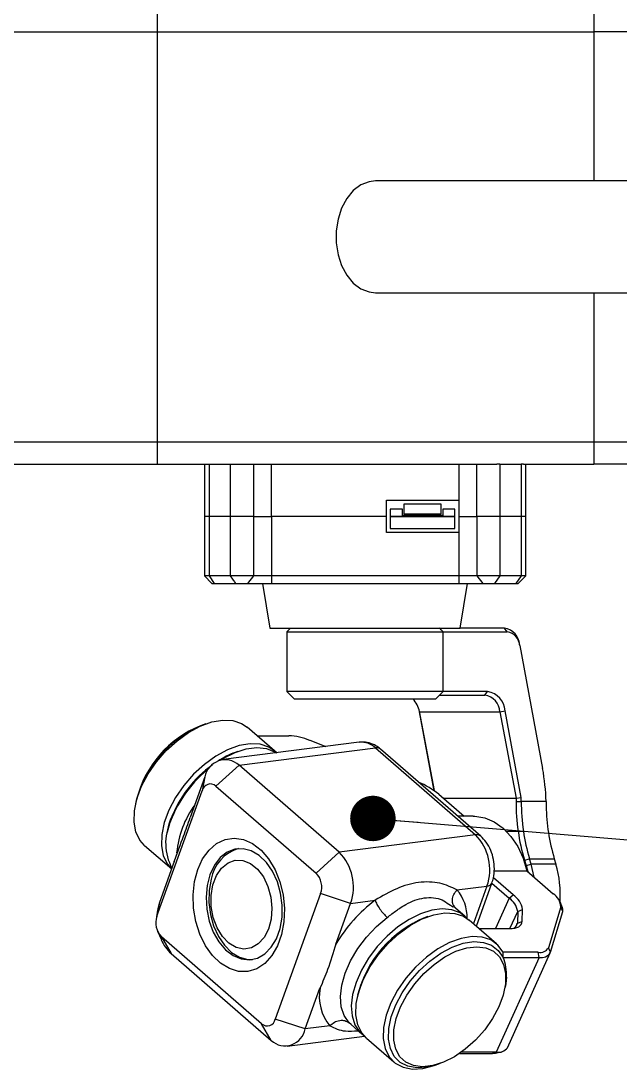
# Model space of a CAD drawing. Header units: millimetres. Extents: x 0 to 297, y 0 to 210.
# Drawn here: x 150.68 to 164.07, y 136.21 to 159.65 of the extents above; entities that cross this region are included whole.
import ezdxf

# ---------------------------------------------------------------- set-up
doc = ezdxf.new("R2010")
doc.units = ezdxf.units.MM
doc.layers.add('图框', color=7, linetype='Continuous')
doc.dimstyles.new('SLDDIMSTYLE0', dxfattribs={"dimtxt": 0.18, "dimasz": 1.016, "dimexe": 0, "dimexo": 0.0625, "dimgap": 0, "dimtad": 0, "dimtih": 1, "dimtoh": 1, "dimdec": 0, "dimrnd": 1e-09, "dimzin": 0, "dimdsep": 46, "dimtxsty": 'Standard', "dimblk1": 'DOT', "dimblk2": 'DOT', "dimsah": 1, "dimcen": 0.09, "dimadec": 0, "dimazin": 0, "dimtfac": 1.016, "dimtdec": 0, "dimtofl": 0, "dimtmove": 0, "dimatfit": 3, "dimldrblk": 'DOT', "dimfxl": 1, "dimfrac": 2, "dimtolj": 1, "dimtzin": 0, "dimarcsym": 0})

# ---------------------------------------------------------------- blocks, each defined once
blk = doc.blocks.new('_Dot')
at = {"color": 0, "linetype": 'ByBlock', "lineweight": -2}
blk.add_line((-0.5, 0), (-1, 0), dxfattribs=at)
at = {"color": 0, "linetype": 'ByBlock', "const_width": 0.5}
blk.add_lwpolyline([(-0.25, 0, 1), (0.25, 0, 1)], format="xyb", close=True, dxfattribs=at)

msp = doc.modelspace()

# ---------------------------------------------------------------- linework, layer by layer
at = {"color": 7, "linetype": 'Continuous', "lineweight": 25}
for p, q in [((153.726, 159.901), (153.726, 159.401)), ((163.489, 159.901), (163.489, 159.401)), ((139.918, 159.401), (153.726, 159.401)), ((139.918, 159.401), (153.726, 159.401)), ((153.726, 159.401), (153.726, 150.235)), ((153.726, 159.401), (163.489, 159.401)), ((153.726, 159.401), (153.726, 150.235)), ((153.726, 159.401), (163.489, 159.401)), ((173.489, 159.401), (163.489, 159.401)), ((163.489, 159.401), (163.489, 156.068)), ((181.196, 156.068), (158.607, 156.068)), ((158.607, 153.568), (181.196, 153.568)), ((163.489, 153.568), (163.489, 150.235)), ((139.918, 150.235), (153.726, 150.235)), ((139.918, 150.235), (153.726, 150.235)), ((153.726, 150.235), (163.489, 150.235)), ((153.726, 150.235), (153.726, 149.735)), ((153.726, 150.235), (163.489, 150.235)), ((163.489, 150.235), (163.489, 149.735)), ((163.489, 150.235), (164.655, 150.235)), ((139.918, 149.735), (153.726, 149.735)), ((153.726, 149.735), (161.319, 149.735)), ((154.781, 149.735), (154.781, 148.568)), ((154.887, 149.735), (154.887, 148.568)), ((155.36, 149.735), (155.36, 148.568)), ((155.877, 149.735), (155.877, 148.568)), ((156.279, 148.568), (156.279, 149.735)), ((160.467, 149.735), (160.467, 148.926)), ((160.869, 148.568), (160.869, 149.735)), ((161.385, 149.735), (161.319, 149.735)), ((161.385, 149.735), (161.385, 148.568)), ((161.385, 149.735), (161.859, 149.735)), ((161.859, 149.735), (161.859, 148.568)), ((161.916, 149.735), (161.859, 149.735)), ((161.916, 149.735), (163.489, 149.735)), ((161.964, 148.568), (161.964, 149.735)), ((173.489, 149.735), (163.489, 149.735)), ((158.85, 148.926), (160.467, 148.926)), ((158.85, 148.568), (158.85, 148.926)), ((160.075, 148.839), (159.242, 148.839)), ((159.242, 148.839), (159.242, 148.622)), ((160.075, 148.622), (160.075, 148.839)), ((160.467, 148.926), (160.467, 148.568)), ((158.933, 148.731), (158.933, 148.293)), ((159.208, 148.731), (158.933, 148.731)), ((159.208, 148.589), (159.208, 148.731)), ((159.242, 148.622), (160.075, 148.622)), ((160.383, 148.731), (160.108, 148.731)), ((160.108, 148.731), (160.108, 148.589)), ((160.383, 148.293), (160.383, 148.731)), ((154.781, 148.568), (154.781, 147.235)), ((154.887, 148.568), (154.781, 148.568)), ((154.887, 148.568), (154.781, 148.568)), ((154.887, 148.568), (154.887, 147.235)), ((155.36, 148.568), (154.887, 148.568)), ((155.36, 148.568), (154.887, 148.568)), ((155.36, 148.568), (155.36, 147.235)), ((155.877, 148.568), (155.36, 148.568)), ((155.877, 148.568), (155.36, 148.568)), ((155.877, 148.568), (155.877, 147.235)), ((155.877, 148.568), (156.279, 148.568)), ((155.877, 148.568), (156.279, 148.568)), ((156.279, 148.568), (156.279, 147.235)), ((158.85, 148.568), (156.279, 148.568)), ((158.85, 148.568), (156.279, 148.568)), ((158.85, 148.21), (158.85, 148.568)), ((158.933, 148.568), (160.383, 148.568)), ((160.383, 148.568), (158.933, 148.568)), ((160.108, 148.589), (159.208, 148.589)), ((160.467, 148.568), (160.467, 148.21)), ((160.467, 148.568), (160.869, 148.568)), ((160.467, 148.568), (160.869, 148.568)), ((160.869, 148.568), (160.869, 147.235)), ((161.385, 148.568), (160.869, 148.568)), ((161.385, 148.568), (160.869, 148.568)), ((161.385, 148.568), (161.385, 147.235)), ((161.859, 148.568), (161.385, 148.568)), ((161.859, 148.568), (161.385, 148.568)), ((161.859, 148.568), (161.859, 147.235)), ((161.964, 148.568), (161.859, 148.568)), ((161.964, 148.568), (161.859, 148.568)), ((161.964, 147.235), (161.964, 148.568)), ((160.467, 148.21), (158.85, 148.21)), ((158.933, 148.293), (160.383, 148.293)), ((160.467, 148.21), (160.467, 147.235)), ((154.781, 147.235), (154.948, 147.068)), ((154.887, 147.235), (154.781, 147.235)), ((154.887, 147.235), (155.004, 147.068)), ((155.36, 147.235), (154.887, 147.235)), ((155.877, 147.235), (155.36, 147.235)), ((155.877, 147.235), (155.743, 147.068)), ((156.279, 147.235), (155.877, 147.235)), ((156.279, 147.235), (156.279, 147.068)), ((160.467, 147.235), (156.279, 147.235)), ((160.869, 147.235), (160.467, 147.235)), ((160.467, 147.235), (160.467, 147.068)), ((160.869, 147.235), (161.003, 147.068)), ((161.385, 147.235), (160.869, 147.235)), ((161.385, 147.235), (161.268, 147.068)), ((161.859, 147.235), (161.385, 147.235)), ((161.859, 147.235), (161.741, 147.068)), ((161.798, 147.068), (161.964, 147.235)), ((161.964, 147.235), (161.859, 147.235)), ((154.948, 147.068), (155.004, 147.068)), ((155.004, 147.068), (155.478, 147.068)), ((155.478, 147.068), (155.743, 147.068)), ((155.743, 147.068), (156.279, 147.068)), ((156.081, 147.068), (156.248, 146.068)), ((156.279, 147.068), (160.467, 147.068)), ((160.467, 147.068), (161.003, 147.068)), ((160.498, 146.068), (160.664, 147.068)), ((161.003, 147.068), (161.268, 147.068)), ((161.268, 147.068), (161.741, 147.068)), ((161.741, 147.068), (161.798, 147.068)), ((156.248, 146.068), (160.498, 146.068)), ((156.706, 146.068), (156.623, 145.985)), ((161.493, 146.068), (160.498, 146.068)), ((161.553, 145.985), (161.493, 146.068)), ((156.623, 145.985), (156.623, 144.651)), ((156.623, 145.985), (160.119, 145.985)), ((160.119, 144.651), (160.119, 145.985)), ((160.119, 145.985), (161.553, 145.985)), ((161.832, 145.676), (161.828, 145.698)), ((161.832, 145.676), (162.342, 142.929)), ((156.623, 144.651), (156.789, 144.485)), ((160.119, 144.651), (156.623, 144.651)), ((161.113, 144.651), (160.119, 144.651)), ((161.053, 144.568), (161.113, 144.651)), ((156.789, 144.485), (159.956, 144.485)), ((159.956, 144.485), (160.039, 144.568)), ((160.038, 144.568), (161.053, 144.568)), ((159.583, 144.219), (159.588, 144.198)), ((159.584, 144.213), (159.915, 142.433)), ((159.588, 144.198), (161.388, 144.198)), ((159.916, 142.432), (159.588, 144.198)), ((161.388, 144.198), (161.504, 144.219)), ((161.388, 144.198), (161.747, 142.268)), ((161.865, 142.279), (161.504, 144.219)), ((154.817, 143.929), (154.755, 143.906)), ((154.755, 143.906), (154.694, 143.884)), ((156.351, 143.321), (155.741, 143.852)), ((158.245, 143.514), (155.198, 143.128)), ((155.96, 143.661), (156.672, 143.661)), ((157.138, 143.559), (157.499, 143.42)), ((155.529, 143.309), (155.468, 143.287)), ((155.556, 143.003), (158.604, 143.39)), ((158.604, 143.39), (160.842, 141.444)), ((160.96, 141.415), (158.721, 143.361)), ((155.556, 143.003), (155.039, 142.536)), ((157.795, 141.058), (155.556, 143.003)), ((154.794, 142.743), (154.465, 141.831)), ((154.794, 142.743), (154.734, 142.432)), ((155.039, 142.536), (157.277, 140.59)), ((153.721, 139.623), (154.734, 142.432)), ((160.019, 142.352), (160.585, 141.86)), ((161.747, 142.268), (161.865, 142.279)), ((161.865, 142.192), (161.865, 142.279)), ((153.253, 142.178), (153.24, 142.114)), ((153.267, 142.242), (153.253, 142.178)), ((160.115, 142.268), (161.747, 142.268)), ((161.747, 142.268), (161.747, 142.192)), ((161.747, 142.192), (161.865, 142.192)), ((162.418, 142.192), (161.865, 142.192)), ((162.418, 142.192), (162.418, 142.189)), ((162.42, 142.09), (162.42, 142.088)), ((160.789, 141.86), (160.448, 141.86)), ((154.035, 141.801), (153.966, 141.559)), ((153.966, 141.559), (153.952, 141.495)), ((160.842, 141.444), (157.795, 141.058)), ((161.517, 141.526), (161.794, 141.526)), ((161.794, 141.526), (161.913, 141.526)), ((153.445, 141.21), (154.051, 140.683)), ((157.795, 141.058), (157.277, 140.59)), ((161.936, 140.88), (162.049, 140.912)), ((161.936, 140.88), (161.972, 140.759)), ((162.085, 140.791), (162.049, 140.912)), ((162.049, 140.912), (162.603, 140.912)), ((162.603, 140.912), (162.639, 140.791)), ((154.11, 140.848), (153.781, 139.935)), ((161.258, 140.638), (161.99, 140.638)), ((161.972, 140.759), (162.085, 140.791)), ((161.972, 140.759), (162.008, 140.623)), ((161.99, 140.638), (162.578, 140.128)), ((162.152, 140.498), (162.085, 140.791)), ((162.639, 140.791), (162.085, 140.791)), ((161.683, 140.101), (161.242, 140.485)), ((160.427, 140.215), (161.098, 140.3)), ((161.098, 140.3), (160.794, 139.459)), ((160.861, 139.402), (161.208, 140.364)), ((161.208, 140.366), (161.594, 140.031)), ((153.781, 139.935), (153.721, 139.623)), ((157.38, 140.132), (156.366, 137.324)), ((158.05, 139.913), (157.38, 140.132)), ((158.05, 139.913), (158.599, 139.983)), ((161.594, 140.031), (161.287, 139.349)), ((161.594, 140.031), (161.683, 140.101)), ((162.774, 139.853), (162.731, 139.944)), ((153.736, 139.758), (153.702, 139.553)), ((157.721, 139.001), (158.05, 139.913)), ((160.245, 139.894), (160.345, 139.832)), ((160.6, 139.629), (160.353, 139.843)), ((161.612, 139.349), (161.786, 139.734)), ((161.786, 139.734), (161.777, 139.468)), ((161.786, 139.734), (161.895, 139.775)), ((161.886, 139.509), (161.895, 139.775)), ((162.746, 139.832), (162.474, 138.921)), ((162.518, 138.818), (162.791, 139.729)), ((162.791, 139.729), (162.746, 139.832)), ((159.777, 139.617), (159.716, 139.595)), ((161.312, 139.009), (160.701, 139.54)), ((161.777, 139.468), (161.739, 139.385)), ((161.777, 139.468), (161.886, 139.509)), ((153.736, 139.288), (153.82, 139.097)), ((160.921, 139.349), (161.598, 139.349)), ((156.061, 137.22), (153.823, 139.166)), ((153.823, 139.166), (154.036, 138.791)), ((154.036, 138.791), (156.275, 136.845)), ((162.243, 138.819), (161.46, 138.819)), ((161.558, 136.685), (162.513, 138.803)), ((162.262, 138.704), (162.243, 138.819)), ((162.518, 138.818), (162.474, 138.921)), ((162.262, 138.704), (161.307, 136.585)), ((161.457, 138.704), (162.262, 138.704)), ((158.214, 137.867), (158.284, 138.109)), ((157.037, 137.105), (157.366, 138.018)), ((158.214, 137.867), (158.2, 137.803)), ((161.49, 137.977), (161.503, 138.041)), ((156.275, 136.845), (156.061, 137.22)), ((157.037, 137.105), (156.366, 137.324)), ((157.586, 137.175), (157.037, 137.105)), ((158.062, 137.204), (158.016, 137.241)), ((158.059, 137.2), (158.304, 136.987)), ((156.633, 136.72), (158.362, 136.94)), ((158.405, 136.898), (159.016, 136.368)), ((160.488, 136.558), (161.224, 136.558)), ((161.307, 136.585), (160.526, 136.585)), ((161.224, 136.558), (161.307, 136.585)), ((161.349, 136.574), (161.446, 136.602)), ((159.94, 136.291), (160.001, 136.313)), ((160.001, 136.313), (160.063, 136.336))]:
    msp.add_line(p, q, dxfattribs=at)
at = {"color": 7, "linetype": 'Continuous', "lineweight": 25, "flags": 128}
for points in [[(158.607, 156.068), (158.464, 156.052), (158.28, 155.979), (158.111, 155.853), (157.965, 155.678), (157.85, 155.463), (157.77, 155.217), (157.728, 154.953), (157.728, 154.683), (157.77, 154.419), (157.85, 154.174), (157.965, 153.958), (158.111, 153.783), (158.28, 153.657), (158.464, 153.585), (158.607, 153.568)], [(153.445, 141.21), (153.341, 141.326), (153.252, 141.511), (153.21, 141.732), (153.218, 141.982), (153.275, 142.251), (153.379, 142.531), (153.527, 142.81), (153.713, 143.08), (153.93, 143.33), (154.172, 143.551), (154.428, 143.736), (154.69, 143.877), (154.949, 143.97), (155.195, 144.012), (155.42, 144), (155.615, 143.936), (155.741, 143.852)], [(156.4, 143.274), (156.383, 143.291), (156.225, 143.406), (156.03, 143.47), (155.806, 143.481), (155.56, 143.44), (155.301, 143.346), (155.039, 143.205), (154.782, 143.02), (154.541, 142.799), (154.323, 142.549), (154.137, 142.28), (153.989, 142), (153.885, 141.721), (153.828, 141.451), (153.82, 141.201), (153.862, 140.98), (153.952, 140.795), (154.055, 140.679)], [(155.139, 143.115), (155.211, 143.159), (155.467, 143.285), (155.717, 143.365), (155.953, 143.395), (156.167, 143.374), (156.352, 143.304), (156.392, 143.279)], [(160.789, 141.86), (160.828, 141.859), (161.048, 141.822), (161.26, 141.733), (161.458, 141.593), (161.635, 141.407), (161.785, 141.181), (161.905, 140.922), (161.99, 140.638)], [(153.966, 141.559), (153.998, 141.688), (154.035, 141.801)], [(154.633, 140.67), (154.743, 140.908), (154.886, 141.105), (155.056, 141.251), (155.246, 141.341), (155.449, 141.371), (155.656, 141.34), (155.859, 141.25), (156.049, 141.103), (156.218, 140.905), (156.361, 140.666), (156.47, 140.395), (156.541, 140.102), (156.572, 139.8), (156.561, 139.502), (156.508, 139.218), (156.417, 138.962), (156.29, 138.743), (156.132, 138.571), (155.951, 138.452), (155.753, 138.392), (155.547, 138.392), (155.341, 138.453), (155.144, 138.573), (154.963, 138.746), (154.807, 138.965), (154.68, 139.222), (154.59, 139.505), (154.538, 139.804), (154.528, 140.106), (154.56, 140.398), (154.633, 140.67)], [(154.907, 140.553), (154.844, 140.311), (154.82, 140.049), (154.835, 139.78), (154.889, 139.516), (154.98, 139.27), (155.104, 139.053), (155.254, 138.875), (155.423, 138.745), (155.604, 138.669), (155.789, 138.65), (155.967, 138.689), (156.132, 138.784), (156.276, 138.931), (156.391, 139.123), (156.473, 139.351), (156.517, 139.605), (156.522, 139.872), (156.486, 140.14), (156.413, 140.397), (156.306, 140.629), (156.168, 140.828), (156.007, 140.983), (155.831, 141.087), (155.647, 141.135), (155.465, 141.125), (155.292, 141.057), (155.137, 140.935), (155.006, 140.764), (154.907, 140.553)], [(154.972, 140.327), (155.052, 140.535), (155.167, 140.702), (155.31, 140.818), (155.471, 140.876), (155.642, 140.871), (155.81, 140.804), (155.966, 140.68), (156.1, 140.505), (156.203, 140.292), (156.268, 140.053), (156.293, 139.804), (156.275, 139.56), (156.214, 139.336), (156.116, 139.147), (155.987, 139.004), (155.833, 138.917), (155.666, 138.89), (155.495, 138.926), (155.332, 139.022), (155.186, 139.173), (155.066, 139.368), (154.981, 139.596), (154.936, 139.842), (154.933, 140.091), (154.972, 140.327)], [(154.935, 140.453), (154.889, 140.2), (154.883, 139.933), (154.916, 139.665), (154.988, 139.408), (155.094, 139.174), (155.231, 138.974), (155.39, 138.817), (155.566, 138.711), (155.75, 138.66), (155.86, 138.658)], [(153.781, 139.935), (153.741, 139.79), (153.736, 139.758)], [(158.405, 136.898), (158.302, 137.014), (158.212, 137.199), (158.17, 137.42), (158.178, 137.67), (158.235, 137.94), (158.339, 138.219), (158.487, 138.499), (158.673, 138.768), (158.891, 139.018), (159.132, 139.239), (159.389, 139.424), (159.651, 139.566), (159.91, 139.659), (160.156, 139.7), (160.38, 139.689), (160.575, 139.625), (160.701, 139.54)], [(160.656, 139.572), (160.647, 139.582), (160.498, 139.7), (160.314, 139.77), (160.099, 139.791), (159.863, 139.761), (159.613, 139.681), (159.357, 139.555), (159.105, 139.386), (158.864, 139.181), (158.644, 138.946), (158.45, 138.689), (158.291, 138.419), (158.172, 138.145)], [(158.016, 137.241), (157.907, 137.402), (157.842, 137.601), (157.824, 137.832), (157.854, 138.086), (157.93, 138.355), (158.05, 138.63), (158.21, 138.901), (158.404, 139.159), (158.626, 139.394), (158.868, 139.6)], [(161.598, 139.349), (161.662, 139.352), (161.718, 139.36), (161.767, 139.373), (161.808, 139.391), (161.841, 139.414), (161.865, 139.442), (161.88, 139.474), (161.886, 139.509)], [(161.46, 138.819), (161.344, 138.98), (161.186, 139.094), (160.991, 139.158), (160.766, 139.17), (160.52, 139.128), (160.262, 139.035), (159.999, 138.893), (159.743, 138.709), (159.501, 138.488), (159.284, 138.238), (159.098, 137.968), (158.95, 137.689), (158.846, 137.409), (158.789, 137.139), (158.781, 136.89), (158.823, 136.668), (158.913, 136.484), (159.047, 136.342), (159.222, 136.249), (159.431, 136.207), (159.665, 136.219), (159.918, 136.283), (159.94, 136.291)], [(160.001, 136.313), (160, 136.313), (159.757, 136.247), (159.53, 136.233), (159.328, 136.27), (159.158, 136.357), (159.027, 136.491), (158.939, 136.667), (158.898, 136.878), (158.904, 137.117), (158.959, 137.376), (159.059, 137.644), (159.201, 137.913), (159.38, 138.171), (159.589, 138.411), (159.821, 138.622), (160.068, 138.798), (160.32, 138.932), (160.568, 139.019), (160.803, 139.056), (161.017, 139.041), (161.201, 138.976), (161.35, 138.862), (161.457, 138.704), (161.457, 138.704)], [(159.167, 137.6), (159.307, 137.862), (159.483, 138.114), (159.689, 138.346), (159.917, 138.549), (160.159, 138.716), (160.404, 138.84), (160.645, 138.916), (160.871, 138.942), (161.073, 138.916), (161.245, 138.84), (161.379, 138.716), (161.47, 138.549), (161.515, 138.346), (161.512, 138.114), (161.461, 137.862), (161.364, 137.6), (161.225, 137.338), (161.049, 137.087), (160.843, 136.855), (160.614, 136.651), (160.373, 136.484), (160.127, 136.36), (159.886, 136.284), (159.66, 136.258), (159.458, 136.284), (159.286, 136.36), (159.152, 136.484), (159.061, 136.651), (159.016, 136.855), (159.019, 137.087), (159.07, 137.338), (159.167, 137.6)], [(158.172, 138.145), (158.096, 137.877), (158.066, 137.624), (158.083, 137.394), (158.147, 137.194), (158.256, 137.033), (158.365, 136.94)], [(161.533, 138.26), (161.517, 138.113), (161.503, 138.041)]]:
    msp.add_lwpolyline(points, dxfattribs=at)
at = {"color": 7, "linetype": 'Continuous', "lineweight": 25}
for centre, radius, start, end in [((161.431, 145.675), 0.398, 3.1834, 81.0426), ((161.501, 145.658), 0.331, 3.1834, 81.0426), ((161.041, 144.193), 0.464, 3.1834, 81.0426), ((159.074, 144.121), 0.519, 8.5078, 44.515), ((160.991, 144.175), 0.398, 3.1834, 81.0426), ((155.697, 141.571), 2.518, 111.9687, 166.039), ((155.586, 141.667), 2.389, 111.9317, 166.076), ((156.616, 142.291), 1.371, 67.5837, 87.6365), ((158.289, 143.064), 0.453, 46.0454, 95.5875), ((156.134, 141.478), 1.928, 110.2224, 122.9967), ((156.161, 141.425), 1.987, 110.412, 122.8071), ((158.63, 143.246), 0.146, 51.6038, 100.4), ((156.533, 140.849), 2.673, 125.9675, 159.1222), ((155.248, 142.661), 0.461, 48.0064, 169.6502), ((156.655, 140.743), 2.816, 128.4094, 159.0561), ((157.821, 142.092), 4.598, 1.2399, 10.4819), ((154.915, 142.399), 0.184, 48.0064, 169.6502), ((158.903, 141.006), 1.749, 50.3517, 67.5398), ((156.318, 140.84), 2.166, 143.9185, 174.5451), ((166.451, 142.19), 4.704, 179.9852, 188.1149), ((166.452, 142.19), 4.588, 179.984, 188.322), ((166.879, 142.179), 4.46, 181.1743, 196.5028), ((155.077, 141.257), 1.161, 154.9215, 208.5974), ((160.869, 141.3), 0.146, 51.5591, 100.4023), ((160.056, 140.668), 1.105, 340.5331, 44.6321), ((166.201, 142.152), 4.451, 188.0832, 196.6069), ((166.206, 142.152), 4.338, 188.2941, 196.6097), ((155.785, 140.308), 0.862, 106.1258, 170.3505), ((157.009, 140.281), 1.105, 340.5331, 44.6321), ((160.326, 140.11), 2.411, 355.9945, 16.4014), ((156.963, 140.279), 0.442, 340.5331, 44.6321), ((159.673, 139.584), 0.984, 359.3352, 39.893), ((161.101, 140.421), 0.121, 268.4767, 331.7401), ((160.702, 137.22), 3.472, 127.278, 149.148), ((161.34, 139.656), 0.453, 9.9129, 55.8691), ((161.404, 139.689), 0.498, 9.9129, 55.8691), ((162.399, 139.83), 0.347, 0.288, 59.0011), ((162.613, 139.767), 0.182, 347.763, 28.1709), ((154.137, 139.476), 0.442, 160.5331, 224.6321), ((160.658, 137.259), 2.518, 111.9687, 166.039), ((161.645, 139.478), 0.132, 293.484, 355.9325), ((154.625, 139.437), 0.874, 202.852, 227.6577), ((162.286, 139.032), 0.218, 258.5742, 329.331), ((162.31, 138.941), 0.242, 258.5742, 329.331), ((160.622, 138.333), 0.914, 355.4233, 23.9373), ((158.393, 137.835), 1.043, 169.8899, 219.2459), ((156.185, 137.357), 0.184, 228.0064, 349.6502), ((156.583, 137.188), 0.461, 228.0064, 349.6502), ((161.353, 136.835), 0.254, 259.584, 323.733), ((161.235, 136.992), 0.433, 268.59, 285.3005)]:
    msp.add_arc(centre, radius, start, end, dxfattribs=at)
for points, knots in [([(155.36, 147.235), (155.382, 147.204), (155.421, 147.148), (155.461, 147.093), (155.478, 147.068)], [0, 0, 0, 0, 0.56, 1, 1, 1, 1]), ([(160.119, 145.985), (160.104, 146), (160.077, 146.028), (160.05, 146.056), (160.038, 146.068)], [0, 0, 0, 0, 0.560006, 1, 1, 1, 1]), ([(160.038, 144.568), (160.053, 144.584), (160.08, 144.611), (160.107, 144.639), (160.119, 144.651)], [0, 0, 0, 0, 0.560006, 1, 1, 1, 1]), ([(158.721, 143.361), (158.687, 143.387), (158.609, 143.449), (158.465, 143.505), (158.333, 143.528), (158.26, 143.512), (158.241, 143.508)], [0, 0, 0, 0, 0.243708, 0.567941, 0.884306, 1, 1, 1, 1]), ([(162.418, 142.189), (162.419, 142.171), (162.419, 142.138), (162.42, 142.105), (162.42, 142.09)], [0, 0, 0, 0, 0.55858, 1, 1, 1, 1]), ([(154.11, 140.848), (154.179, 141.04), (154.299, 141.376), (154.415, 141.694), (154.465, 141.831)], [0, 0, 0, 0, 0.571345, 1, 1, 1, 1]), ([(161.208, 140.364), (161.22, 140.402), (161.252, 140.505), (161.27, 140.686), (161.251, 140.898), (161.188, 141.103), (161.092, 141.282), (161.001, 141.373), (160.96, 141.415)], [0, 0, 0, 0, 0.108401, 0.286999, 0.467409, 0.650646, 0.837952, 1, 1, 1, 1]), ([(160.427, 140.215), (160.305, 140.272), (160.054, 140.391), (159.568, 140.403), (159.092, 140.269), (158.761, 140.077), (158.599, 139.983)], [0, 0, 0, 0, 0.243895, 0.499985, 0.756345, 1, 1, 1, 1]), ([(160.37, 139.843), (160.36, 139.855), (160.328, 139.895), (160.32, 139.99), (160.347, 140.111), (160.4, 140.18), (160.427, 140.215)], [0, 0, 0, 0, 0.128902, 0.419268, 0.709634, 1, 1, 1, 1]), ([(158.868, 139.6), (158.939, 139.653), (159.034, 139.725), (159.171, 139.82), (159.375, 139.946), (159.69, 140.064), (160.053, 140.035), (160.198, 139.929), (160.245, 139.894)], [0, 0, 0, 0, 0.143466, 0.192702, 0.287346, 0.57384, 0.860112, 1, 1, 1, 1]), ([(157.721, 139.001), (157.664, 138.81), (157.564, 138.476), (157.426, 138.155), (157.366, 138.018)], [0, 0, 0, 0, 0.571345, 1, 1, 1, 1]), ([(161.457, 138.704), (161.458, 138.725), (161.459, 138.764), (161.459, 138.802), (161.46, 138.819)], [0, 0, 0, 0, 0.560006, 1, 1, 1, 1]), ([(157.586, 137.175), (157.694, 137.123), (157.874, 137.038), (158.116, 137.058), (158.213, 137.065)], [0, 0, 0, 0, 0.600112, 1, 1, 1, 1])]:
    msp.add_open_spline(points, degree=3, knots=knots, dxfattribs=at)
for points in [[(158.599, 139.983), (158.611, 139.953), (158.634, 139.894), (158.702, 139.785), (158.785, 139.679), (158.84, 139.626), (158.868, 139.6)], [(157.586, 137.175), (157.618, 137.204), (157.684, 137.262), (157.806, 137.302), (157.926, 137.299), (157.986, 137.26), (158.016, 137.241)]]:
    msp.add_open_spline(points, degree=3, dxfattribs=at)

# ---------------------------------------------------------------- leaders
at = {"layer": '图框'}
msp.add_leader([(158.548, 141.811), (210.611, 137.452)], dimstyle='SLDDIMSTYLE0', dxfattribs=at)

doc.saveas('drawing.dxf')
